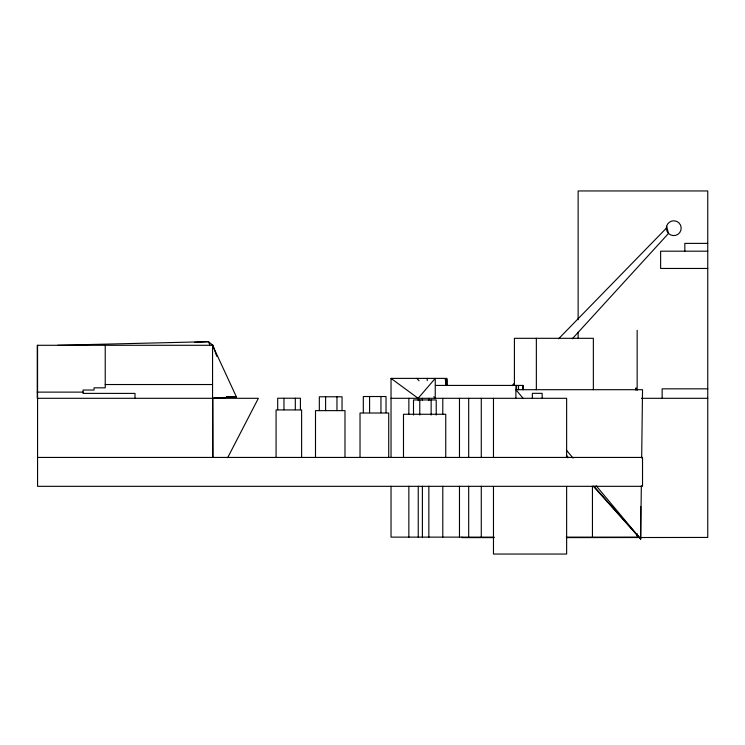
<?xml version="1.0" encoding="UTF-8"?>
<svg xmlns="http://www.w3.org/2000/svg" width="745" height="745" viewBox="0 0 745 745"><rect width="100%" height="100%" fill="white"/><g stroke="black" fill="none" stroke-linecap="round" stroke-linejoin="round"><path stroke-width="1.12" d="M593.42 486.364L640.672 539.026L641.333 485.777M641.678 457.998L642.525 389.7L515.903 389.7L523.325 398.594M227.681 457.672L258.357 398.305L37.25 398.305L37.25 345.289L212.558 345.289L236.407 396.899L212.558 398.305L212.772 457.439M512.104 385.724L514.395 383.209M572.309 338.789L668.516 233.436A7.413 7.413 0 0 1 671.841 221.032A7.413 7.413 0 0 1 680.93 230.112A7.413 7.413 0 0 1 668.516 233.436L666.598 226.275L666.347 228.194L558.582 338.798M214.001 398.212L224.171 397.43M226.424 397.253L230.941 396.899M194.547 342.355L208.479 341.666L212.874 345.289L216.721 356.268M57.644 345.289L208.479 341.666L209.783 344.851M707.75 243.382L684.841 243.382L684.841 251.186M707.75 251.186L660.629 251.186L660.629 268.461L707.75 268.461M391.032 457.309L391.032 378.385L446.972 378.385L446.972 385.025M445.026 379.764L446.823 379.764L446.823 385.556M105.231 384.532L212.558 384.532M435.76 385.426L523.279 385.426L523.279 389.7M707.75 388.825L662.147 388.825L662.147 398.305M37.25 392.121L83.058 392.121M226.294 396.899L236.407 396.899M391.032 398.305L566.638 398.305L566.638 457.579M641.436 398.305L707.75 398.305M37.567 457.439L642.525 457.439L642.525 486.327L37.567 486.327L37.567 345.289M494.093 537.126L391.032 537.126L391.032 486.224M566.237 537.126L637.152 537.126L637.152 533.662M494.093 537.62L462.012 537.62L462.012 537.126M566.517 537.62L707.75 537.434L707.75 190.953L578.129 190.953L578.129 319.754M391.032 378.385L418.141 398.305L435.248 378.385L435.248 398.305L433.786 396.722M416.846 378.385L419.072 380.788M566.312 456.145L567.858 457.868M566.731 455.633L568.277 457.374M593.691 486.038L640.672 539.026L640.672 506.46M566.405 450.138L573.091 458.138M596.112 485.693L640.672 539.026M637.152 330.277L637.152 390.287M636.193 388.098L636.193 388.667M635.839 388.08L635.839 390.035M593.355 389.7L593.355 338.314L514.413 338.314L514.413 385.426M592.452 486.224L592.452 537.126M578.129 332.279L578.129 338.239M566.638 486.634L566.638 554.047L493.469 554.047L493.469 486.634M542.164 398.305L542.164 393.341L532.358 393.341L532.358 398.305M536.353 338.314L536.353 389.7M522.645 385.426L522.645 389.7M518.529 385.426L518.529 389.7M516.583 385.426L516.583 389.7M515.903 385.426L515.903 398.305M493.469 398.305L493.469 457.579M481.279 398.305L481.279 457.309M481.279 486.224L481.279 537.126M468.689 398.305L468.689 457.309M468.689 486.224L468.689 537.126M459.469 398.305L459.469 457.309M459.469 486.224L459.469 537.126M446.264 379.764L446.264 385.556M445.743 457.439L445.743 414.267L403.492 414.267L403.492 457.439M445.585 379.764L445.585 385.556M442.791 398.305L442.791 414.499M442.791 486.224L442.791 537.126M436.225 415.03L436.225 399.935L413.503 399.935L413.503 415.03M431.141 399.935L431.141 415.03M428.85 398.305L428.85 400.614M428.85 486.224L428.85 537.126M427.211 378.385L427.211 380.63M422.396 398.305L422.396 400.614M422.396 486.224L422.396 537.126M419.78 399.935L419.78 415.03M418.243 398.305L418.243 400.614M418.243 486.224L418.243 537.126M408.856 398.305L408.856 414.499M408.856 486.224L408.856 537.126M388.722 457.439L388.722 413.019L360.021 413.019L360.021 457.439M386.031 412.618L386.031 396.526L363.318 396.526L363.318 412.618M380.946 396.526L380.946 412.618M369.585 396.526L369.585 412.618M344.991 457.439L344.991 410.635L315.498 410.635L315.498 457.439M342.048 410.57L342.048 396.778L319.326 396.778L319.326 410.57M336.964 396.778L336.964 410.57M325.602 396.778L325.602 410.57M301.613 457.439L301.613 409.927L276.078 409.927L276.078 457.439M300.412 409.722L300.412 398.23L277.689 398.23L277.689 409.722M295.318 398.23L295.318 409.722M283.957 398.23L283.957 409.722M212.874 345.289L212.874 347.598M212.874 398.305L212.874 457.439M212.558 345.289L212.558 398.305M135.003 398.305L135.003 393.407L83.058 393.388L83.058 390.035L94.038 390.035L94.038 387.828L105.231 387.828L105.231 345.289"/></g></svg>
